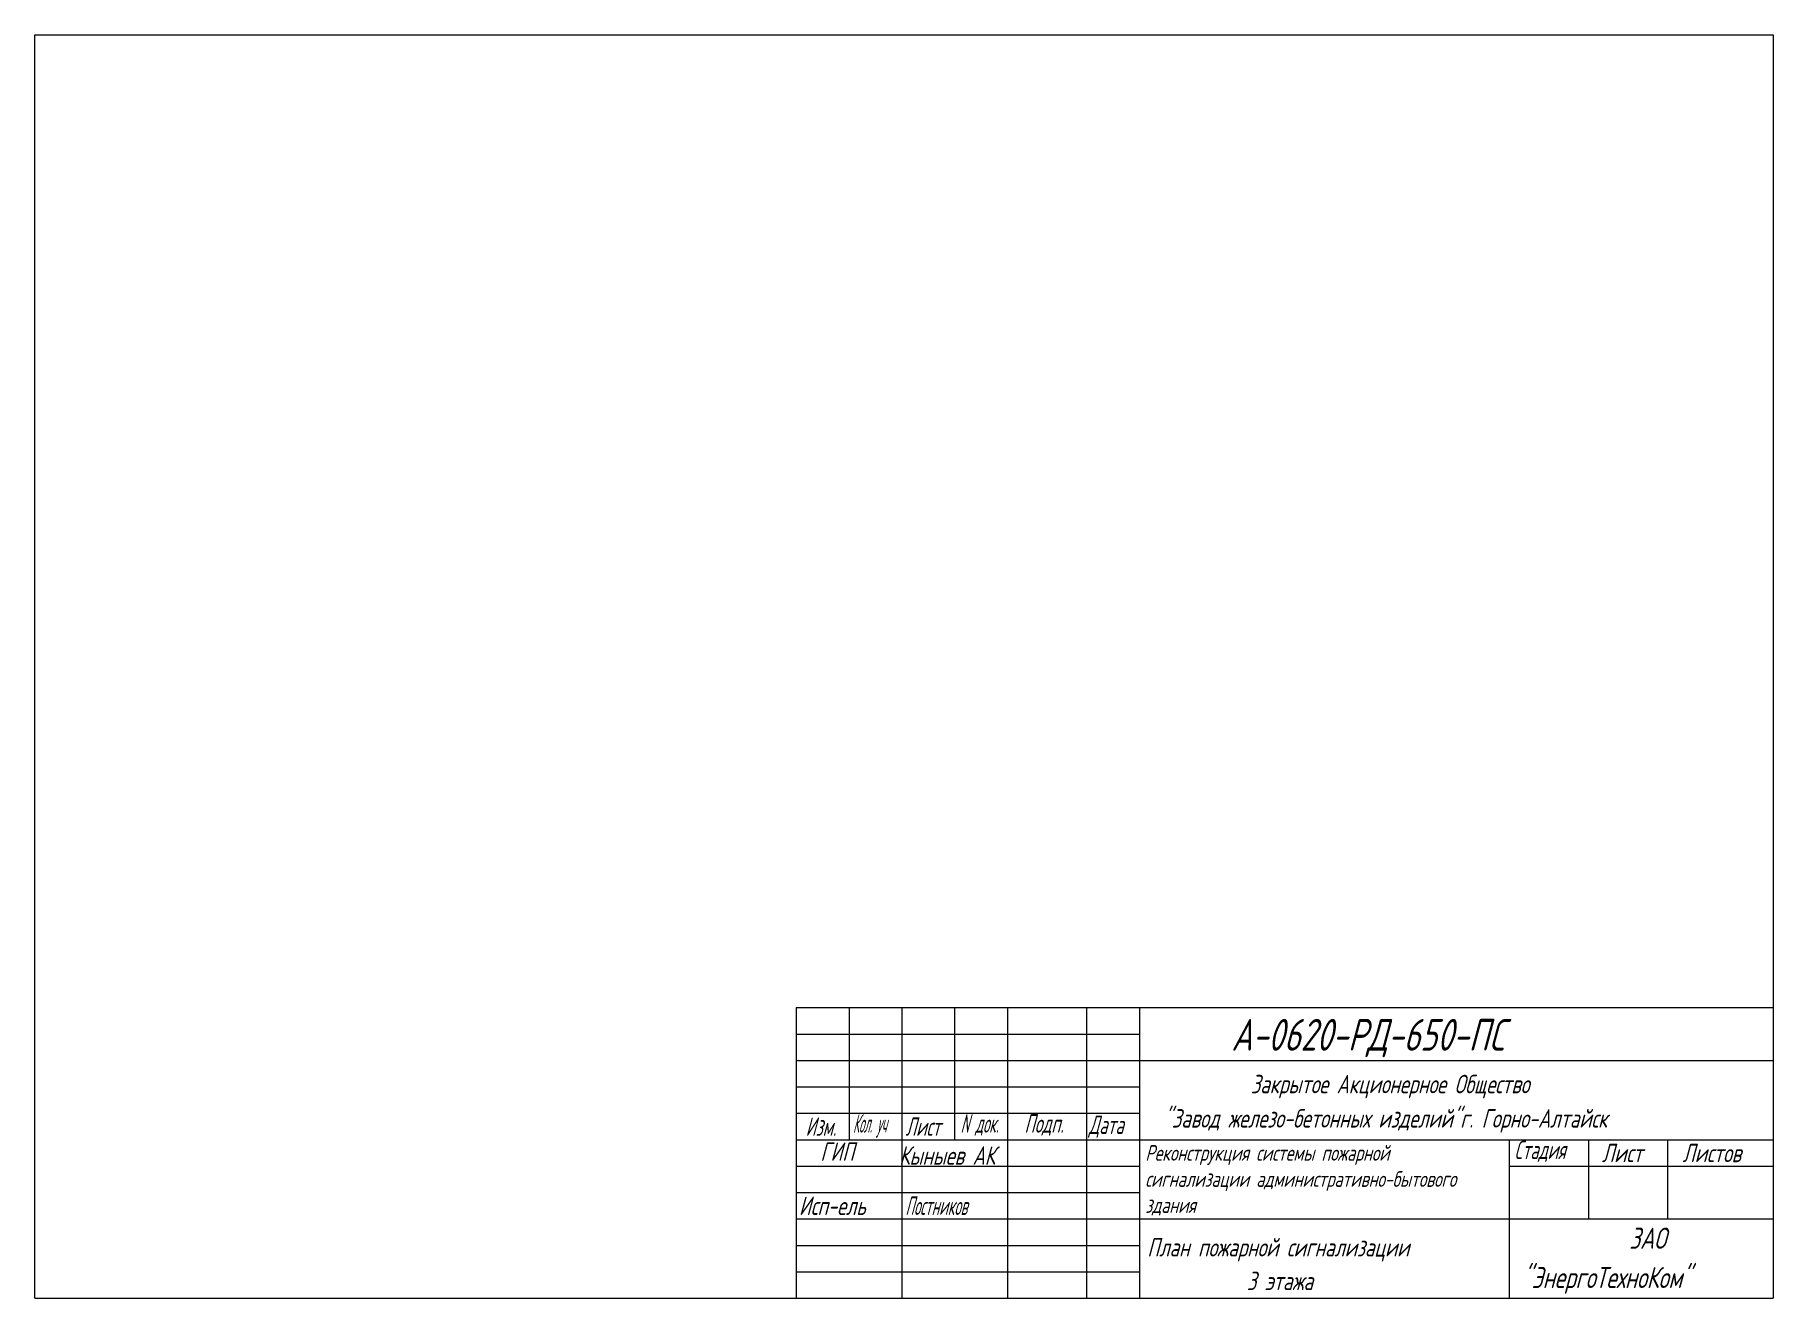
# Model space of a CAD drawing. Header units: millimetres. Extents: x 100 to 1433, y 100 to 1069.
import ezdxf

# ---------------------------------------------------------------- set-up
doc = ezdxf.new("R2010")
doc.units = ezdxf.units.MM
doc.layers.add('ИИ_ОФОРМЛЕНИЕ_025', color=7, linetype='Continuous', lineweight=25)
doc.layers.add('Рамка толстая', color=7, linetype='Continuous', lineweight=60)
doc.styles.add('simplex', font='simplex.shx', dxfattribs={"width": 0.8, "oblique": 15})

msp = doc.modelspace()

# ---------------------------------------------------------------- linework, layer by layer
at = {"color": 18, "lineweight": 20, "true_color": 0x000000}
for p, q in [((683.9, 322.8), (1433.1, 322.8)), ((683.9, 322.8), (683.9, 100)), ((724.4, 322.8), (724.4, 221.5)), ((764.9, 322.8), (764.9, 100)), ((805.4, 322.8), (805.4, 221.5)), ((845.9, 322.8), (845.9, 100)), ((906.6, 322.8), (906.6, 100)), ((947.1, 322.8), (947.1, 100)), ((683.9, 302.5), (947.1, 302.5)), ((683.9, 282.3), (947.1, 282.3)), ((947.1, 282.3), (1433.1, 282.3)), ((1433.1, 285.6), (1433.1, 100)), ((683.9, 262), (947.1, 262)), ((683.9, 241.8), (947.1, 241.8)), ((683.9, 221.5), (1433.1, 221.5)), ((1230.6, 221.5), (1230.6, 100)), ((1291.4, 221.5), (1291.4, 160.8)), ((1352.1, 221.5), (1352.1, 160.8)), ((683.9, 201.3), (947.1, 201.3)), ((1230.6, 201.3), (1433.1, 201.3)), ((683.9, 181), (947.1, 181)), ((683.9, 160.8), (947.1, 160.8)), ((947.1, 160.8), (1433.1, 160.8)), ((683.9, 140.5), (947.1, 140.5)), ((683.9, 120.3), (947.1, 120.3)), ((808.8, 100), (1433.1, 100))]:
    msp.add_line(p, q, dxfattribs=at)
at = {"layer": 'Рамка толстая', "color": 18, "lineweight": 20, "true_color": 0x000000}
for p, q in [((100, 100), (100, 1068.6)), ((100, 1068.6), (1433.1, 1068.6)), ((1433.1, 1068.6), (1433.1, 100)), ((100, 100), (1433.1, 100))]:
    msp.add_line(p, q, dxfattribs=at)

# ---------------------------------------------------------------- texts
at = {"color": 18, "lineweight": 20, "true_color": 0x000000, "style": 'simplex', "oblique": 15}
for s, height, width, p in [('А-0620-РД-650-ПС', 24.3, 0.7, (1017.6, 289.8)), ('Закрытое Акционерное Общество', 14.175, 0.7, (1032.4, 257.1)), ('Кол. уч', 14.18, 0.4, (727.4, 226.9)), ('N', 14.2, 0.5, (809.9, 226.9)), ('Подп.', 14.18, 0.6, (858.9, 226.9)), ('Дата', 14.18, 0.6, (908.2, 225.9)), ('"Завод железо-бетонных изделий"г. Горно-Алтайск', 14.175, 0.7, (965.9, 230.8)), ('Изм.', 14.18, 0.6, (691.1, 224.5)), ('Лист', 14.18, 0.6, (767.7, 224.5)), ('док.', 14.18, 0.5, (821.2, 226.9)), ('ГИП', 14.18, 0.7, (702.4, 205.3)), ('Кыныев АК', 14.18, 0.7, (762.9, 202.3)), ('Стадия', 14.18, 0.6, (1234.6, 206.7)), ('Лист', 14.18, 0.7, (1301.7, 204.3)), ('Листов', 14.18, 0.7, (1363.5, 204.3)), ('Исп-ель', 14.18, 0.7, (686, 163.8)), ('Постников', 14.18, 0.5, (767.6, 163.8)), ('ЗАО', 16.2, 0.7, (1322.7, 137.9)), ('План пожарной сигнализации', 14.175, 0.7, (953.1, 132)), ('3 этажа', 14.18, 0.7, (1029.4, 106.2)), ('"ЭнергоТехноКом"', 16.2, 0.7, (1241.1, 107.8))]:
    msp.add_text(s, height=height, dxfattribs=dict(at, width=width)).set_placement(p)
at = {"layer": 'ИИ_ОФОРМЛЕНИЕ_025', "lineweight": 20, "insert": (951.6, 217.4), "char_height": 12, "attachment_point": 1}
msp.add_mtext_dynamic_manual_height_columns('{\\Fsimplex|c204;\\Q15;\\W0.7;\\C2;Реконструкция системы пожарной сигнализации административно-бытового здания }', width=276.259, gutter_width=12.5, heights=[0], dxfattribs=at)

doc.saveas('drawing.dxf')
